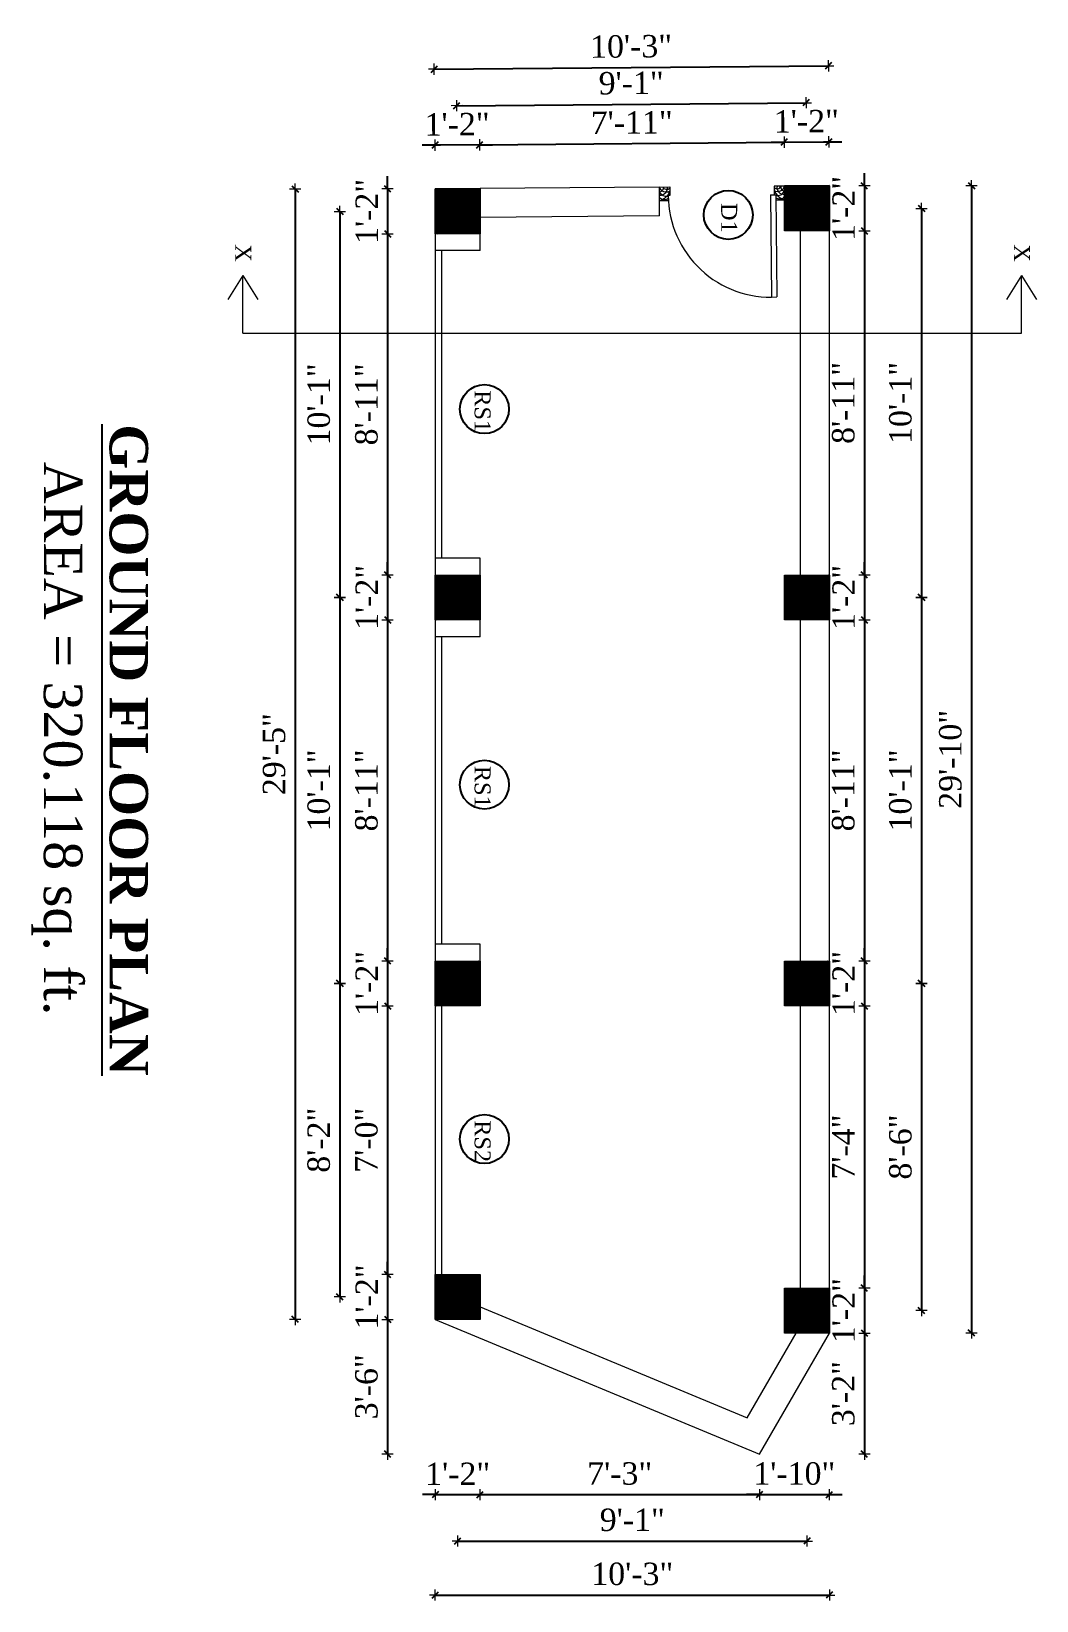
# Model space of a CAD drawing. Header units: inches. Extents: x 20273 to 41102, y -4696 to -1121.
# Drawn here: x 34608.3 to 34922, y -3832.4 to -3342.6 of the extents above; entities that cross this region are included whole.
import ezdxf

# ---------------------------------------------------------------- set-up
doc = ezdxf.new("R2010")
doc.units = ezdxf.units.IN
doc.header["$LTSCALE"] = 5
doc.header["$MEASUREMENT"] = 0
for name, color, linetype, lineweight in [('A-WALL', 7, 'Continuous', 9), ('Dimension', 7, 'Continuous', 18), ('DOOR', 62, 'Continuous', 0)]:
    doc.layers.add(name, color=color, linetype=linetype, lineweight=lineweight)
doc.layers.add('dim line', color=7, linetype='Continuous', lineweight=15, true_color=0xfab2b2)
doc.layers.add('TEXT', color=6, linetype='Continuous')
doc.layers.add('WALL', color=7, linetype='Continuous')
doc.styles.add('ordinary', font='times.ttf')
doc.dimstyles.new('Copy of 96', dxfattribs={"dimtxt": 7, "dimasz": 4, "dimexe": 0.5, "dimexo": 0.5, "dimgap": 3, "dimtad": 1, "dimdec": 1, "dimzin": 11, "dimdsep": 46, "dimlunit": 4, "dimtxsty": 'ordinary', "dimblk": 'OBLIQUE', "dimcen": 0.09, "dimse1": 1, "dimse2": 1, "dimclrt": 6, "dimazin": 0, "dimtfac": 1, "dimtdec": 1, "dimtix": 1, "dimtmove": 2, "dimatfit": 3, "dimldrblk": 'leader', "dimfxl": 0.5, "dimfxlon": 1, "dimtolj": 1, "dimtzin": 0, "dimarcsym": 0})
pattern_1 = [(315, (38521.92067, 22728.64998), (0.08838834765, 0.08838834765), [])]

# ---------------------------------------------------------------- blocks, each defined once
blk = doc.blocks.new('A$C27B36B59')
at = {"layer": 'DOOR'}
for p, q in [((0, 4), (0, 0)), ((2.5, 4), (0, 4)), ((0, 0), (3, 0)), ((2.5, 2.5), (2.5, 4)), ((3, 2.5), (2.5, 2.5)), ((3, 0), (3, 2.5))]:
    blk.add_line(p, q, dxfattribs=at)
for centre, radius, start, end in [((-1.4, -0.54), 4.75, 22.1411, 72.838), ((1.34, 2.09), 1.64, 45.138, 144.8948), ((2.21, 0.3), 2.49, 83.3149, 152.658), ((0.13, 0.37), 2.05, 349.4875, 93.6805), ((1.96, -0.47), 2.01, 58.7447, 166.495), ((-0.06, 0.32), 1.13, 343.542, 86.947), ((2.08, -0.4), 1.17, 38.2816, 160.1519)]:
    blk.add_arc(centre, radius, start, end, dxfattribs=at)
blk = doc.blocks.new('D2')
at = {"layer": 'DOOR'}
for p, q in [((74473.95, 24047.59), (74473.95, 24018.09)), ((74473.95, 24047.59), (74475.45, 24047.59)), ((74475.45, 24047.59), (74475.45, 24018.13))]:
    blk.add_line(p, q, dxfattribs=at)
blk.add_arc((74473.95, 24047.59), 29.5, 180, 272.9146, dxfattribs=at)
at = {"layer": 'DOOR', "xscale": -1, "rotation": 180}
blk.add_blockref('A$C27B36B59', (74441.95, 24050.09), dxfattribs=at)
at = {"layer": 'DOOR', "rotation": 180}
blk.add_blockref('A$C27B36B59', (74477.95, 24050.09), dxfattribs=at)
blk = doc.blocks.new('oblique')
at = {"color": 0, "lineweight": -2}
blk.add_line((0.25, 0.25), (-0.25, -0.25), dxfattribs=at)
at = {"layer": 'dim line', "lineweight": 9}
for p, q in [((-0.4375, 0), (0.4375, 0)), ((0, 0.4375), (0, -0.4375))]:
    blk.add_line(p, q, dxfattribs=at)
blk = doc.blocks.new('*D292')
at = {"layer": 'A-WALL', "color": 0, "lineweight": -2, "ltscale": 50, "transparency": 16777216}
for p, q in [((34719.44, -3391.74), (34719.44, -3387.74)), ((34719.44, -3391.74), (34719.44, -3405.74)), ((34719.44, -3405.74), (34719.44, -3409.74))]:
    blk.add_line(p, q, dxfattribs=at)
at = {"layer": 'Defpoints', "color": 0, "ltscale": 50, "transparency": 16777216}
for p in [(34734.32, -3391.74), (34719.44, -3405.74), (34734.32, -3405.74)]:
    blk.add_point(p, dxfattribs=at)
at = {"layer": 'A-WALL', "color": 0, "lineweight": -2, "ltscale": 50, "transparency": 16777216, "xscale": 4, "yscale": 4, "zscale": 4}
for p, rotation in [((34719.44, -3391.74), 270), ((34719.44, -3405.74), 90)]:
    blk.add_blockref('oblique', p, dxfattribs=dict(at, rotation=rotation))
at = {"layer": 'A-WALL', "color": 6, "ltscale": 50, "transparency": 16777216, "insert": (34712.94, -3398.74), "char_height": 7, "attachment_point": 5, "rotation": 90, "style": 'ordinary'}
blk.add_mtext('\\A1;1\'-2"', dxfattribs=at)
blk = doc.blocks.new('_OBLIQUE')
at = {"color": 0, "linetype": 'ByBlock'}
blk.add_line((-0.5, -0.5), (0.5, 0.5), dxfattribs=at)
blk = doc.blocks.new('leader')
at = {"layer": 'Dimension'}
for p, q in [((0, -4.33), (0, 4.33)), ((-4.42, 0), (4.42, 0))]:
    blk.add_line(p, q, dxfattribs=at)
blk = doc.blocks.new('*D265')
at = {"layer": 'A-WALL', "color": 0, "lineweight": -2, "ltscale": 5, "transparency": 16777216}
blk.add_line((34719.44, -3405.74), (34719.44, -3512.24), dxfattribs=at)
at = {"layer": 'Defpoints', "color": 0, "ltscale": 5, "transparency": 16777216}
for p in [(34734.32, -3405.74), (34719.44, -3512.24), (34734.32, -3512.24)]:
    blk.add_point(p, dxfattribs=at)
at = {"layer": 'A-WALL', "color": 0, "lineweight": -2, "ltscale": 5, "transparency": 16777216, "xscale": 4, "yscale": 4, "zscale": 4}
for p, rotation in [((34719.44, -3405.74), 90), ((34719.44, -3512.24), 270)]:
    blk.add_blockref('oblique', p, dxfattribs=dict(at, rotation=rotation))
at = {"layer": 'A-WALL', "color": 6, "ltscale": 5, "transparency": 16777216, "insert": (34712.88, -3458.99), "char_height": 7, "attachment_point": 5, "rotation": 90, "style": 'ordinary'}
blk.add_mtext('\\A1;8\'-11"', dxfattribs=at)
blk = doc.blocks.new('*D266')
at = {"layer": 'A-WALL', "color": 0, "lineweight": -2, "ltscale": 5, "transparency": 16777216}
for p, q in [((34719.44, -3512.24), (34719.44, -3508.24)), ((34719.44, -3512.24), (34719.44, -3526.24)), ((34719.44, -3526.24), (34719.44, -3530.24))]:
    blk.add_line(p, q, dxfattribs=at)
at = {"layer": 'Defpoints', "color": 0, "ltscale": 5, "transparency": 16777216}
for p in [(34734.32, -3512.24), (34719.44, -3526.24), (34734.32, -3526.24)]:
    blk.add_point(p, dxfattribs=at)
at = {"layer": 'A-WALL', "color": 0, "lineweight": -2, "ltscale": 5, "transparency": 16777216, "xscale": 4, "yscale": 4, "zscale": 4}
for p, rotation in [((34719.44, -3512.24), 270), ((34719.44, -3526.24), 90)]:
    blk.add_blockref('oblique', p, dxfattribs=dict(at, rotation=rotation))
at = {"layer": 'A-WALL', "color": 6, "ltscale": 5, "transparency": 16777216, "insert": (34712.94, -3519.24), "char_height": 7, "attachment_point": 5, "rotation": 90, "style": 'ordinary'}
blk.add_mtext('\\A1;1\'-2"', dxfattribs=at)
blk = doc.blocks.new('*D267')
at = {"layer": 'A-WALL', "color": 0, "lineweight": -2, "ltscale": 5, "transparency": 16777216}
blk.add_line((34719.44, -3526.24), (34719.44, -3632.74), dxfattribs=at)
at = {"layer": 'Defpoints', "color": 0, "ltscale": 5, "transparency": 16777216}
for p in [(34734.32, -3526.24), (34719.44, -3632.74), (34734.32, -3632.74)]:
    blk.add_point(p, dxfattribs=at)
at = {"layer": 'A-WALL', "color": 0, "lineweight": -2, "ltscale": 5, "transparency": 16777216, "xscale": 4, "yscale": 4, "zscale": 4}
for p, rotation in [((34719.44, -3526.24), 90), ((34719.44, -3632.74), 270)]:
    blk.add_blockref('oblique', p, dxfattribs=dict(at, rotation=rotation))
at = {"layer": 'A-WALL', "color": 6, "ltscale": 5, "transparency": 16777216, "insert": (34712.88, -3579.49), "char_height": 7, "attachment_point": 5, "rotation": 90, "style": 'ordinary'}
blk.add_mtext('\\A1;8\'-11"', dxfattribs=at)
blk = doc.blocks.new('*D268')
at = {"layer": 'A-WALL', "color": 0, "lineweight": -2, "ltscale": 5, "transparency": 16777216}
for p, q in [((34719.44, -3632.74), (34719.44, -3628.74)), ((34719.44, -3632.74), (34719.44, -3646.74)), ((34719.44, -3646.74), (34719.44, -3650.74))]:
    blk.add_line(p, q, dxfattribs=at)
at = {"layer": 'Defpoints', "color": 0, "ltscale": 5, "transparency": 16777216}
for p in [(34734.32, -3632.74), (34719.44, -3646.74), (34734.32, -3646.74)]:
    blk.add_point(p, dxfattribs=at)
at = {"layer": 'A-WALL', "color": 0, "lineweight": -2, "ltscale": 5, "transparency": 16777216, "xscale": 4, "yscale": 4, "zscale": 4}
for p, rotation in [((34719.44, -3632.74), 270), ((34719.44, -3646.74), 90)]:
    blk.add_blockref('oblique', p, dxfattribs=dict(at, rotation=rotation))
at = {"layer": 'A-WALL', "color": 6, "ltscale": 5, "transparency": 16777216, "insert": (34712.94, -3639.74), "char_height": 7, "attachment_point": 5, "rotation": 90, "style": 'ordinary'}
blk.add_mtext('\\A1;1\'-2"', dxfattribs=at)
blk = doc.blocks.new('*D269')
at = {"layer": 'A-WALL', "color": 0, "lineweight": -2, "ltscale": 5, "transparency": 16777216}
blk.add_line((34719.44, -3646.74), (34719.44, -3730.6), dxfattribs=at)
at = {"layer": 'Defpoints', "color": 0, "ltscale": 5, "transparency": 16777216}
for p in [(34734.32, -3646.74), (34719.44, -3730.6), (34734.32, -3730.6)]:
    blk.add_point(p, dxfattribs=at)
at = {"layer": 'A-WALL', "color": 0, "lineweight": -2, "ltscale": 5, "transparency": 16777216, "xscale": 4, "yscale": 4, "zscale": 4}
for p, rotation in [((34719.44, -3646.74), 90), ((34719.44, -3730.6), 270)]:
    blk.add_blockref('oblique', p, dxfattribs=dict(at, rotation=rotation))
at = {"layer": 'A-WALL', "color": 6, "ltscale": 5, "transparency": 16777216, "insert": (34712.87, -3688.67), "char_height": 7, "attachment_point": 5, "rotation": 90, "style": 'ordinary'}
blk.add_mtext('\\A1;7\'-0"', dxfattribs=at)
blk = doc.blocks.new('*D270')
at = {"layer": 'A-WALL', "color": 0, "lineweight": -2, "ltscale": 5, "transparency": 16777216}
for p, q in [((34719.44, -3730.6), (34719.44, -3726.6)), ((34719.44, -3730.6), (34719.44, -3744.6)), ((34719.44, -3744.6), (34719.44, -3748.6))]:
    blk.add_line(p, q, dxfattribs=at)
at = {"layer": 'Defpoints', "color": 0, "ltscale": 5, "transparency": 16777216}
for p in [(34734.32, -3730.6), (34719.44, -3744.6), (34734.32, -3744.6)]:
    blk.add_point(p, dxfattribs=at)
at = {"layer": 'A-WALL', "color": 0, "lineweight": -2, "ltscale": 5, "transparency": 16777216, "xscale": 4, "yscale": 4, "zscale": 4}
for p, rotation in [((34719.44, -3730.6), 270), ((34719.44, -3744.6), 90)]:
    blk.add_blockref('oblique', p, dxfattribs=dict(at, rotation=rotation))
at = {"layer": 'A-WALL', "color": 6, "ltscale": 5, "transparency": 16777216, "insert": (34712.94, -3737.6), "char_height": 7, "attachment_point": 5, "rotation": 90, "style": 'ordinary'}
blk.add_mtext('\\A1;1\'-2"', dxfattribs=at)
blk = doc.blocks.new('*D271')
at = {"layer": 'A-WALL', "color": 0, "lineweight": -2, "ltscale": 5, "transparency": 16777216}
blk.add_line((34704.55, -3398.74), (34704.55, -3519.24), dxfattribs=at)
at = {"layer": 'Defpoints', "color": 0, "ltscale": 5, "transparency": 16777216}
for p in [(34741.32, -3398.74), (34704.55, -3519.24), (34741.32, -3519.24)]:
    blk.add_point(p, dxfattribs=at)
at = {"layer": 'A-WALL', "color": 0, "lineweight": -2, "ltscale": 5, "transparency": 16777216, "xscale": 4, "yscale": 4, "zscale": 4}
for p, rotation in [((34704.55, -3398.74), 90), ((34704.55, -3519.24), 270)]:
    blk.add_blockref('oblique', p, dxfattribs=dict(at, rotation=rotation))
at = {"layer": 'A-WALL', "color": 6, "ltscale": 5, "transparency": 16777216, "insert": (34697.99, -3458.99), "char_height": 7, "attachment_point": 5, "rotation": 90, "style": 'ordinary'}
blk.add_mtext('\\A1;10\'-1"', dxfattribs=at)
blk = doc.blocks.new('*D272')
at = {"layer": 'A-WALL', "color": 0, "lineweight": -2, "ltscale": 5, "transparency": 16777216}
blk.add_line((34704.55, -3519.24), (34704.55, -3639.74), dxfattribs=at)
at = {"layer": 'Defpoints', "color": 0, "ltscale": 5, "transparency": 16777216}
for p in [(34741.32, -3519.24), (34704.55, -3639.74), (34741.32, -3639.74)]:
    blk.add_point(p, dxfattribs=at)
at = {"layer": 'A-WALL', "color": 0, "lineweight": -2, "ltscale": 5, "transparency": 16777216, "xscale": 4, "yscale": 4, "zscale": 4}
for p, rotation in [((34704.55, -3519.24), 90), ((34704.55, -3639.74), 270)]:
    blk.add_blockref('oblique', p, dxfattribs=dict(at, rotation=rotation))
at = {"layer": 'A-WALL', "color": 6, "ltscale": 5, "transparency": 16777216, "insert": (34697.99, -3579.49), "char_height": 7, "attachment_point": 5, "rotation": 90, "style": 'ordinary'}
blk.add_mtext('\\A1;10\'-1"', dxfattribs=at)
blk = doc.blocks.new('*D273')
at = {"layer": 'A-WALL', "color": 0, "lineweight": -2, "ltscale": 5, "transparency": 16777216}
blk.add_line((34704.55, -3639.74), (34704.55, -3737.6), dxfattribs=at)
at = {"layer": 'Defpoints', "color": 0, "ltscale": 5, "transparency": 16777216}
for p in [(34741.32, -3639.74), (34704.55, -3737.6), (34741.32, -3737.6)]:
    blk.add_point(p, dxfattribs=at)
at = {"layer": 'A-WALL', "color": 0, "lineweight": -2, "ltscale": 5, "transparency": 16777216, "xscale": 4, "yscale": 4, "zscale": 4}
for p, rotation in [((34704.55, -3639.74), 90), ((34704.55, -3737.6), 270)]:
    blk.add_blockref('oblique', p, dxfattribs=dict(at, rotation=rotation))
at = {"layer": 'A-WALL', "color": 6, "ltscale": 5, "transparency": 16777216, "insert": (34697.99, -3688.67), "char_height": 7, "attachment_point": 5, "rotation": 90, "style": 'ordinary'}
blk.add_mtext('\\A1;8\'-2"', dxfattribs=at)
blk = doc.blocks.new('*D259')
at = {"layer": 'A-WALL', "color": 0, "lineweight": -2, "ltscale": 5, "transparency": 16777216}
blk.add_line((34690.61, -3391.74), (34690.61, -3744.6), dxfattribs=at)
at = {"layer": 'Defpoints', "color": 0, "ltscale": 5, "transparency": 16777216}
for p in [(34734.32, -3391.74), (34690.61, -3744.6), (34734.32, -3744.6)]:
    blk.add_point(p, dxfattribs=at)
at = {"layer": 'A-WALL', "color": 0, "lineweight": -2, "ltscale": 5, "transparency": 16777216, "xscale": 4, "yscale": 4, "zscale": 4}
for p, rotation in [((34690.61, -3391.74), 90), ((34690.61, -3744.6), 270)]:
    blk.add_blockref('oblique', p, dxfattribs=dict(at, rotation=rotation))
at = {"layer": 'A-WALL', "color": 6, "ltscale": 5, "transparency": 16777216, "insert": (34684.04, -3568.17), "char_height": 7, "attachment_point": 5, "rotation": 90, "style": 'ordinary'}
blk.add_mtext('\\A1;29\'-5"', dxfattribs=at)
blk = doc.blocks.new('*D260')
at = {"layer": 'A-WALL', "color": 0, "lineweight": -2, "ltscale": 50, "transparency": 16777216}
blk.add_line((34734, -3354.34), (34856.99, -3353.3), dxfattribs=at)
at = {"layer": 'Defpoints', "color": 0, "ltscale": 50, "transparency": 16777216}
for p in [(34856.99, -3353.3), (34734.32, -3391.74), (34857.31, -3390.7)]:
    blk.add_point(p, dxfattribs=at)
at = {"layer": 'A-WALL', "color": 0, "lineweight": -2, "ltscale": 50, "transparency": 16777216, "xscale": 4, "yscale": 4, "zscale": 4}
for p, rotation in [((34734, -3354.34), 180.4857626912944), ((34856.99, -3353.3), 0.4857626912944055)]:
    blk.add_blockref('oblique', p, dxfattribs=dict(at, rotation=rotation))
at = {"layer": 'A-WALL', "color": 6, "ltscale": 50, "transparency": 16777216, "insert": (34795.44, -3347.26), "char_height": 7, "attachment_point": 5, "rotation": 0.4858, "style": 'ordinary'}
blk.add_mtext('\\A1;10\'-3"', dxfattribs=at)
blk = doc.blocks.new('*D274')
at = {"layer": 'A-WALL', "color": 0, "lineweight": -2, "ltscale": 5, "transparency": 16777216}
blk.add_line((34748.2, -3377.96), (34843.19, -3377.15), dxfattribs=at)
at = {"layer": 'Defpoints', "color": 0, "ltscale": 5, "transparency": 16777216}
for p in [(34843.19, -3377.15), (34748.32, -3391.62), (34843.31, -3390.81)]:
    blk.add_point(p, dxfattribs=at)
at = {"layer": 'A-WALL', "color": 0, "lineweight": -2, "ltscale": 5, "transparency": 16777216, "xscale": 4, "yscale": 4, "zscale": 4}
for p, rotation in [((34748.2, -3377.96), 180.4857626911819), ((34843.19, -3377.15), 0.4857626911818647)]:
    blk.add_blockref('oblique', p, dxfattribs=dict(at, rotation=rotation))
at = {"layer": 'A-WALL', "color": 6, "ltscale": 5, "transparency": 16777216, "insert": (34795.64, -3370.99), "char_height": 7, "attachment_point": 5, "rotation": 0.4858, "style": 'ordinary'}
blk.add_mtext('\\A1;7\'-11"', dxfattribs=at)
blk = doc.blocks.new('*D261')
at = {"layer": 'A-WALL', "color": 0, "lineweight": -2, "ltscale": 5, "transparency": 16777216}
blk.add_line((34741.04, -3365.74), (34850.03, -3364.82), dxfattribs=at)
at = {"layer": 'Defpoints', "color": 0, "ltscale": 5, "transparency": 16777216}
for p in [(34850.03, -3364.82), (34741.32, -3398.74), (34850.31, -3397.81)]:
    blk.add_point(p, dxfattribs=at)
at = {"layer": 'A-WALL', "color": 0, "lineweight": -2, "ltscale": 5, "transparency": 16777216, "xscale": 4, "yscale": 4, "zscale": 4}
for p, rotation in [((34741.04, -3365.74), 180.4857626911819), ((34850.03, -3364.82), 0.4857626911818647)]:
    blk.add_blockref('oblique', p, dxfattribs=dict(at, rotation=rotation))
at = {"layer": 'A-WALL', "color": 6, "ltscale": 5, "transparency": 16777216, "insert": (34795.48, -3358.71), "char_height": 7, "attachment_point": 5, "rotation": 0.4858, "style": 'ordinary'}
blk.add_mtext('\\A1;9\'-1"', dxfattribs=at)
blk = doc.blocks.new('*D275')
at = {"layer": 'A-WALL', "color": 0, "lineweight": -2, "ltscale": 5, "transparency": 16777216}
for p, q in [((34843.19, -3377.15), (34839.19, -3377.19)), ((34843.19, -3377.15), (34857.19, -3377.03)), ((34857.19, -3377.03), (34861.19, -3377))]:
    blk.add_line(p, q, dxfattribs=at)
at = {"layer": 'Defpoints', "color": 0, "ltscale": 5, "transparency": 16777216}
for p in [(34857.19, -3377.03), (34843.31, -3390.81), (34857.31, -3390.7)]:
    blk.add_point(p, dxfattribs=at)
at = {"layer": 'A-WALL', "color": 0, "lineweight": -2, "ltscale": 5, "transparency": 16777216, "xscale": 4, "yscale": 4, "zscale": 4}
for p, rotation in [((34843.19, -3377.15), 0.4857626911818702), ((34857.19, -3377.03), 180.4857626911819)]:
    blk.add_blockref('oblique', p, dxfattribs=dict(at, rotation=rotation))
at = {"layer": 'A-WALL', "color": 6, "ltscale": 5, "transparency": 16777216, "insert": (34850.14, -3370.59), "char_height": 7, "attachment_point": 5, "rotation": 0.4858, "style": 'ordinary'}
blk.add_mtext('\\A1;1\'-2"', dxfattribs=at)
blk = doc.blocks.new('*D276')
at = {"layer": 'A-WALL', "color": 0, "lineweight": -2, "ltscale": 5, "transparency": 16777216}
for p, q in [((34734.2, -3378.08), (34730.2, -3378.11)), ((34748.2, -3377.96), (34734.2, -3378.08)), ((34748.2, -3377.96), (34752.2, -3377.92))]:
    blk.add_line(p, q, dxfattribs=at)
at = {"layer": 'Defpoints', "color": 0, "ltscale": 5, "transparency": 16777216}
for p in [(34734.2, -3378.08), (34734.32, -3391.74), (34748.32, -3391.62)]:
    blk.add_point(p, dxfattribs=at)
at = {"layer": 'A-WALL', "color": 0, "lineweight": -2, "ltscale": 5, "transparency": 16777216, "xscale": 4, "yscale": 4, "zscale": 4}
for p, rotation in [((34734.2, -3378.08), 0.4857626911818647), ((34748.2, -3377.96), 180.4857626911819)]:
    blk.add_blockref('oblique', p, dxfattribs=dict(at, rotation=rotation))
at = {"layer": 'A-WALL', "color": 6, "ltscale": 5, "transparency": 16777216, "insert": (34741.15, -3371.52), "char_height": 7, "attachment_point": 5, "rotation": 0.4858, "style": 'ordinary'}
blk.add_mtext('\\A1;1\'-2"', dxfattribs=at)
blk = doc.blocks.new('*D277')
at = {"layer": 'A-WALL', "color": 0, "lineweight": -2, "ltscale": 5, "transparency": 16777216}
for p, q in [((34868.25, -3390.81), (34868.25, -3386.81)), ((34868.25, -3390.81), (34868.25, -3404.81)), ((34868.25, -3404.81), (34868.25, -3408.81))]:
    blk.add_line(p, q, dxfattribs=at)
at = {"layer": 'Defpoints', "color": 0, "ltscale": 5, "transparency": 16777216}
for p in [(34857.31, -3390.81), (34857.31, -3404.81), (34868.25, -3404.81)]:
    blk.add_point(p, dxfattribs=at)
at = {"layer": 'A-WALL', "color": 0, "lineweight": -2, "ltscale": 5, "transparency": 16777216, "xscale": 4, "yscale": 4, "zscale": 4}
for p, rotation in [((34868.25, -3390.81), 270), ((34868.25, -3404.81), 90)]:
    blk.add_blockref('oblique', p, dxfattribs=dict(at, rotation=rotation))
at = {"layer": 'A-WALL', "color": 6, "ltscale": 5, "transparency": 16777216, "insert": (34861.75, -3397.81), "char_height": 7, "attachment_point": 5, "rotation": 90, "style": 'ordinary'}
blk.add_mtext('\\A1;1\'-2"', dxfattribs=at)
blk = doc.blocks.new('*D278')
at = {"layer": 'A-WALL', "color": 0, "lineweight": -2, "ltscale": 5, "transparency": 16777216}
blk.add_line((34868.25, -3404.81), (34868.25, -3512.24), dxfattribs=at)
at = {"layer": 'Defpoints', "color": 0, "ltscale": 5, "transparency": 16777216}
for p in [(34857.31, -3404.81), (34857.31, -3512.24), (34868.25, -3512.24)]:
    blk.add_point(p, dxfattribs=at)
at = {"layer": 'A-WALL', "color": 0, "lineweight": -2, "ltscale": 5, "transparency": 16777216, "xscale": 4, "yscale": 4, "zscale": 4}
for p, rotation in [((34868.25, -3404.81), 90), ((34868.25, -3512.24), 270)]:
    blk.add_blockref('oblique', p, dxfattribs=dict(at, rotation=rotation))
at = {"layer": 'A-WALL', "color": 6, "ltscale": 5, "transparency": 16777216, "insert": (34861.69, -3458.53), "char_height": 7, "attachment_point": 5, "rotation": 90, "style": 'ordinary'}
blk.add_mtext('\\A1;8\'-11"', dxfattribs=at)
blk = doc.blocks.new('*D279')
at = {"layer": 'A-WALL', "color": 0, "lineweight": -2, "ltscale": 5, "transparency": 16777216}
for p, q in [((34868.25, -3512.24), (34868.25, -3508.24)), ((34868.25, -3512.24), (34868.25, -3526.24)), ((34868.25, -3526.24), (34868.25, -3530.24))]:
    blk.add_line(p, q, dxfattribs=at)
at = {"layer": 'Defpoints', "color": 0, "ltscale": 5, "transparency": 16777216}
for p in [(34857.31, -3512.24), (34857.31, -3526.24), (34868.25, -3526.24)]:
    blk.add_point(p, dxfattribs=at)
at = {"layer": 'A-WALL', "color": 0, "lineweight": -2, "ltscale": 5, "transparency": 16777216, "xscale": 4, "yscale": 4, "zscale": 4}
for p, rotation in [((34868.25, -3512.24), 270), ((34868.25, -3526.24), 90)]:
    blk.add_blockref('oblique', p, dxfattribs=dict(at, rotation=rotation))
at = {"layer": 'A-WALL', "color": 6, "ltscale": 5, "transparency": 16777216, "insert": (34861.75, -3519.24), "char_height": 7, "attachment_point": 5, "rotation": 90, "style": 'ordinary'}
blk.add_mtext('\\A1;1\'-2"', dxfattribs=at)
blk = doc.blocks.new('*D280')
at = {"layer": 'A-WALL', "color": 0, "lineweight": -2, "ltscale": 5, "transparency": 16777216}
blk.add_line((34868.25, -3526.24), (34868.25, -3632.74), dxfattribs=at)
at = {"layer": 'Defpoints', "color": 0, "ltscale": 5, "transparency": 16777216}
for p in [(34857.31, -3526.24), (34857.31, -3632.74), (34868.25, -3632.74)]:
    blk.add_point(p, dxfattribs=at)
at = {"layer": 'A-WALL', "color": 0, "lineweight": -2, "ltscale": 5, "transparency": 16777216, "xscale": 4, "yscale": 4, "zscale": 4}
for p, rotation in [((34868.25, -3526.24), 90), ((34868.25, -3632.74), 270)]:
    blk.add_blockref('oblique', p, dxfattribs=dict(at, rotation=rotation))
at = {"layer": 'A-WALL', "color": 6, "ltscale": 5, "transparency": 16777216, "insert": (34861.69, -3579.49), "char_height": 7, "attachment_point": 5, "rotation": 90, "style": 'ordinary'}
blk.add_mtext('\\A1;8\'-11"', dxfattribs=at)
blk = doc.blocks.new('*D281')
at = {"layer": 'A-WALL', "color": 0, "lineweight": -2, "ltscale": 5, "transparency": 16777216}
for p, q in [((34868.25, -3632.74), (34868.25, -3628.74)), ((34868.25, -3632.74), (34868.25, -3646.74)), ((34868.25, -3646.74), (34868.25, -3650.74))]:
    blk.add_line(p, q, dxfattribs=at)
at = {"layer": 'Defpoints', "color": 0, "ltscale": 5, "transparency": 16777216}
for p in [(34857.31, -3632.74), (34857.31, -3646.74), (34868.25, -3646.74)]:
    blk.add_point(p, dxfattribs=at)
at = {"layer": 'A-WALL', "color": 0, "lineweight": -2, "ltscale": 5, "transparency": 16777216, "xscale": 4, "yscale": 4, "zscale": 4}
for p, rotation in [((34868.25, -3632.74), 270), ((34868.25, -3646.74), 90)]:
    blk.add_blockref('oblique', p, dxfattribs=dict(at, rotation=rotation))
at = {"layer": 'A-WALL', "color": 6, "ltscale": 5, "transparency": 16777216, "insert": (34861.75, -3639.74), "char_height": 7, "attachment_point": 5, "rotation": 90, "style": 'ordinary'}
blk.add_mtext('\\A1;1\'-2"', dxfattribs=at)
blk = doc.blocks.new('*D282')
at = {"layer": 'A-WALL', "color": 0, "lineweight": -2, "ltscale": 5, "transparency": 16777216}
blk.add_line((34868.25, -3646.74), (34868.25, -3734.86), dxfattribs=at)
at = {"layer": 'Defpoints', "color": 0, "ltscale": 5, "transparency": 16777216}
for p in [(34857.31, -3646.74), (34857.31, -3734.86), (34868.25, -3734.86)]:
    blk.add_point(p, dxfattribs=at)
at = {"layer": 'A-WALL', "color": 0, "lineweight": -2, "ltscale": 5, "transparency": 16777216, "xscale": 4, "yscale": 4, "zscale": 4}
for p, rotation in [((34868.25, -3646.74), 90), ((34868.25, -3734.86), 270)]:
    blk.add_blockref('oblique', p, dxfattribs=dict(at, rotation=rotation))
at = {"layer": 'A-WALL', "color": 6, "ltscale": 5, "transparency": 16777216, "insert": (34861.68, -3690.8), "char_height": 7, "attachment_point": 5, "rotation": 90, "style": 'ordinary'}
blk.add_mtext('\\A1;7\'-4"', dxfattribs=at)
blk = doc.blocks.new('*D283')
at = {"layer": 'A-WALL', "color": 0, "lineweight": -2, "ltscale": 5, "transparency": 16777216}
for p, q in [((34868.25, -3734.86), (34868.25, -3730.86)), ((34868.25, -3734.86), (34868.25, -3748.86)), ((34868.25, -3748.86), (34868.25, -3752.86))]:
    blk.add_line(p, q, dxfattribs=at)
at = {"layer": 'Defpoints', "color": 0, "ltscale": 5, "transparency": 16777216}
for p in [(34857.31, -3734.86), (34857.31, -3748.86), (34868.25, -3748.86)]:
    blk.add_point(p, dxfattribs=at)
at = {"layer": 'A-WALL', "color": 0, "lineweight": -2, "ltscale": 5, "transparency": 16777216, "xscale": 4, "yscale": 4, "zscale": 4}
for p, rotation in [((34868.25, -3734.86), 270), ((34868.25, -3748.86), 90)]:
    blk.add_blockref('oblique', p, dxfattribs=dict(at, rotation=rotation))
at = {"layer": 'A-WALL', "color": 6, "ltscale": 5, "transparency": 16777216, "insert": (34861.75, -3741.86), "char_height": 7, "attachment_point": 5, "rotation": 90, "style": 'ordinary'}
blk.add_mtext('\\A1;1\'-2"', dxfattribs=at)
blk = doc.blocks.new('*D284')
at = {"layer": 'A-WALL', "color": 0, "lineweight": -2, "ltscale": 5, "transparency": 16777216}
blk.add_line((34868.25, -3748.86), (34868.25, -3786.68), dxfattribs=at)
at = {"layer": 'Defpoints', "color": 0, "ltscale": 5, "transparency": 16777216}
for p in [(34857.31, -3748.86), (34835.46, -3786.68), (34868.25, -3786.68)]:
    blk.add_point(p, dxfattribs=at)
at = {"layer": 'A-WALL', "color": 0, "lineweight": -2, "ltscale": 5, "transparency": 16777216, "xscale": 4, "yscale": 4, "zscale": 4}
for p, rotation in [((34868.25, -3748.86), 90), ((34868.25, -3786.68), 270)]:
    blk.add_blockref('oblique', p, dxfattribs=dict(at, rotation=rotation))
at = {"layer": 'A-WALL', "color": 6, "ltscale": 5, "transparency": 16777216, "insert": (34861.69, -3767.77), "char_height": 7, "attachment_point": 5, "rotation": 90, "style": 'ordinary'}
blk.add_mtext('\\A1;3\'-2"', dxfattribs=at)
blk = doc.blocks.new('*D285')
at = {"layer": 'A-WALL', "color": 0, "lineweight": -2, "ltscale": 5, "transparency": 16777216}
blk.add_line((34719.44, -3744.6), (34719.44, -3786.68), dxfattribs=at)
at = {"layer": 'Defpoints', "color": 0, "ltscale": 5, "transparency": 16777216}
for p in [(34734.32, -3744.6), (34719.44, -3786.68), (34835.46, -3786.68)]:
    blk.add_point(p, dxfattribs=at)
at = {"layer": 'A-WALL', "color": 0, "lineweight": -2, "ltscale": 5, "transparency": 16777216, "xscale": 4, "yscale": 4, "zscale": 4}
for p, rotation in [((34719.44, -3744.6), 90), ((34719.44, -3786.68), 270)]:
    blk.add_blockref('oblique', p, dxfattribs=dict(at, rotation=rotation))
at = {"layer": 'A-WALL', "color": 6, "ltscale": 5, "transparency": 16777216, "insert": (34712.88, -3765.64), "char_height": 7, "attachment_point": 5, "rotation": 90, "style": 'ordinary'}
blk.add_mtext('\\A1;3\'-6"', dxfattribs=at)
blk = doc.blocks.new('*D286')
at = {"layer": 'A-WALL', "color": 0, "lineweight": -2, "ltscale": 5, "transparency": 16777216}
blk.add_line((34886.07, -3397.81), (34886.07, -3519.24), dxfattribs=at)
at = {"layer": 'Defpoints', "color": 0, "ltscale": 5, "transparency": 16777216}
for p in [(34850.31, -3397.81), (34850.31, -3519.24), (34886.07, -3519.24)]:
    blk.add_point(p, dxfattribs=at)
at = {"layer": 'A-WALL', "color": 0, "lineweight": -2, "ltscale": 5, "transparency": 16777216, "xscale": 4, "yscale": 4, "zscale": 4}
for p, rotation in [((34886.07, -3397.81), 90), ((34886.07, -3519.24), 270)]:
    blk.add_blockref('oblique', p, dxfattribs=dict(at, rotation=rotation))
at = {"layer": 'A-WALL', "color": 6, "ltscale": 5, "transparency": 16777216, "insert": (34879.51, -3458.53), "char_height": 7, "attachment_point": 5, "rotation": 90, "style": 'ordinary'}
blk.add_mtext('\\A1;10\'-1"', dxfattribs=at)
blk = doc.blocks.new('*D287')
at = {"layer": 'A-WALL', "color": 0, "lineweight": -2, "ltscale": 5, "transparency": 16777216}
blk.add_line((34886.07, -3519.24), (34886.07, -3639.74), dxfattribs=at)
at = {"layer": 'Defpoints', "color": 0, "ltscale": 5, "transparency": 16777216}
for p in [(34850.31, -3519.24), (34850.31, -3639.74), (34886.07, -3639.74)]:
    blk.add_point(p, dxfattribs=at)
at = {"layer": 'A-WALL', "color": 0, "lineweight": -2, "ltscale": 5, "transparency": 16777216, "xscale": 4, "yscale": 4, "zscale": 4}
for p, rotation in [((34886.07, -3519.24), 90), ((34886.07, -3639.74), 270)]:
    blk.add_blockref('oblique', p, dxfattribs=dict(at, rotation=rotation))
at = {"layer": 'A-WALL', "color": 6, "ltscale": 5, "transparency": 16777216, "insert": (34879.51, -3579.49), "char_height": 7, "attachment_point": 5, "rotation": 90, "style": 'ordinary'}
blk.add_mtext('\\A1;10\'-1"', dxfattribs=at)
blk = doc.blocks.new('*D288')
at = {"layer": 'A-WALL', "color": 0, "lineweight": -2, "ltscale": 5, "transparency": 16777216}
blk.add_line((34886.07, -3639.74), (34886.07, -3741.86), dxfattribs=at)
at = {"layer": 'Defpoints', "color": 0, "ltscale": 5, "transparency": 16777216}
for p in [(34850.31, -3639.74), (34850.31, -3741.86), (34886.07, -3741.86)]:
    blk.add_point(p, dxfattribs=at)
at = {"layer": 'A-WALL', "color": 0, "lineweight": -2, "ltscale": 5, "transparency": 16777216, "xscale": 4, "yscale": 4, "zscale": 4}
for p, rotation in [((34886.07, -3639.74), 90), ((34886.07, -3741.86), 270)]:
    blk.add_blockref('oblique', p, dxfattribs=dict(at, rotation=rotation))
at = {"layer": 'A-WALL', "color": 6, "ltscale": 5, "transparency": 16777216, "insert": (34879.51, -3690.8), "char_height": 7, "attachment_point": 5, "rotation": 90, "style": 'ordinary'}
blk.add_mtext('\\A1;8\'-6"', dxfattribs=at)
blk = doc.blocks.new('*D262')
at = {"layer": 'A-WALL', "color": 0, "lineweight": -2, "ltscale": 5, "transparency": 16777216}
blk.add_line((34901.67, -3390.7), (34901.67, -3748.86), dxfattribs=at)
at = {"layer": 'Defpoints', "color": 0, "ltscale": 5, "transparency": 16777216}
for p in [(34857.31, -3390.7), (34857.31, -3748.86), (34901.67, -3748.86)]:
    blk.add_point(p, dxfattribs=at)
at = {"layer": 'A-WALL', "color": 0, "lineweight": -2, "ltscale": 5, "transparency": 16777216, "xscale": 4, "yscale": 4, "zscale": 4}
for p, rotation in [((34901.67, -3390.7), 90), ((34901.67, -3748.86), 270)]:
    blk.add_blockref('oblique', p, dxfattribs=dict(at, rotation=rotation))
at = {"layer": 'A-WALL', "color": 6, "ltscale": 5, "transparency": 16777216, "insert": (34895.1, -3569.78), "char_height": 7, "attachment_point": 5, "rotation": 90, "style": 'ordinary'}
blk.add_mtext('\\A1;29\'-10"', dxfattribs=at)
blk = doc.blocks.new('*D289')
at = {"layer": 'A-WALL', "color": 0, "lineweight": -2, "ltscale": 5, "transparency": 16777216}
for p, q in [((34734.32, -3799.31), (34730.32, -3799.31)), ((34734.32, -3799.31), (34748.32, -3799.31)), ((34748.32, -3799.31), (34752.32, -3799.31))]:
    blk.add_line(p, q, dxfattribs=at)
at = {"layer": 'Defpoints', "color": 0, "ltscale": 5, "transparency": 16777216}
for p in [(34734.32, -3744.6), (34748.32, -3744.6), (34748.32, -3799.31)]:
    blk.add_point(p, dxfattribs=at)
at = {"layer": 'A-WALL', "color": 0, "lineweight": -2, "ltscale": 5, "transparency": 16777216, "xscale": 4, "yscale": 4, "zscale": 4}
blk.add_blockref('oblique', (34734.32, -3799.31), dxfattribs=at)
at = {"layer": 'A-WALL', "color": 0, "lineweight": -2, "ltscale": 5, "transparency": 16777216, "xscale": 4, "yscale": 4, "zscale": 4, "rotation": 180}
blk.add_blockref('oblique', (34748.32, -3799.31), dxfattribs=at)
at = {"layer": 'A-WALL', "color": 6, "ltscale": 5, "transparency": 16777216, "insert": (34741.32, -3792.81), "char_height": 7, "attachment_point": 5, "style": 'ordinary'}
blk.add_mtext('\\A1;1\'-2"', dxfattribs=at)
blk = doc.blocks.new('*D290')
at = {"layer": 'A-WALL', "color": 0, "lineweight": -2, "ltscale": 5, "transparency": 16777216}
blk.add_line((34748.32, -3799.31), (34835.46, -3799.31), dxfattribs=at)
at = {"layer": 'Defpoints', "color": 0, "ltscale": 5, "transparency": 16777216}
for p in [(34748.32, -3744.6), (34835.46, -3786.68), (34835.46, -3799.31)]:
    blk.add_point(p, dxfattribs=at)
at = {"layer": 'A-WALL', "color": 0, "lineweight": -2, "ltscale": 5, "transparency": 16777216, "xscale": 4, "yscale": 4, "zscale": 4, "rotation": 180}
blk.add_blockref('oblique', (34748.32, -3799.31), dxfattribs=at)
at = {"layer": 'A-WALL', "color": 0, "lineweight": -2, "ltscale": 5, "transparency": 16777216, "xscale": 4, "yscale": 4, "zscale": 4}
blk.add_blockref('oblique', (34835.46, -3799.31), dxfattribs=at)
at = {"layer": 'A-WALL', "color": 6, "ltscale": 5, "transparency": 16777216, "insert": (34791.89, -3792.74), "char_height": 7, "attachment_point": 5, "style": 'ordinary'}
blk.add_mtext('\\A1;7\'-3"', dxfattribs=at)
blk = doc.blocks.new('*D291')
at = {"layer": 'A-WALL', "color": 0, "lineweight": -2, "ltscale": 5, "transparency": 16777216}
for p, q in [((34835.46, -3799.31), (34831.46, -3799.31)), ((34835.46, -3799.31), (34857.31, -3799.31)), ((34857.31, -3799.31), (34861.31, -3799.31))]:
    blk.add_line(p, q, dxfattribs=at)
at = {"layer": 'Defpoints', "color": 0, "ltscale": 5, "transparency": 16777216}
for p in [(34857.31, -3748.86), (34835.46, -3786.68), (34857.31, -3799.31)]:
    blk.add_point(p, dxfattribs=at)
at = {"layer": 'A-WALL', "color": 0, "lineweight": -2, "ltscale": 5, "transparency": 16777216, "xscale": 4, "yscale": 4, "zscale": 4}
blk.add_blockref('oblique', (34835.46, -3799.31), dxfattribs=at)
at = {"layer": 'A-WALL', "color": 0, "lineweight": -2, "ltscale": 5, "transparency": 16777216, "xscale": 4, "yscale": 4, "zscale": 4, "rotation": 180}
blk.add_blockref('oblique', (34857.31, -3799.31), dxfattribs=at)
at = {"layer": 'A-WALL', "color": 6, "ltscale": 5, "transparency": 16777216, "insert": (34846.38, -3792.75), "char_height": 7, "attachment_point": 5, "style": 'ordinary'}
blk.add_mtext('\\A1;1\'-10"', dxfattribs=at)
blk = doc.blocks.new('*D263')
at = {"layer": 'A-WALL', "color": 0, "lineweight": -2, "ltscale": 5, "transparency": 16777216}
blk.add_line((34741.32, -3813.78), (34850.31, -3813.78), dxfattribs=at)
at = {"layer": 'Defpoints', "color": 0, "ltscale": 5, "transparency": 16777216}
for p in [(34741.32, -3737.6), (34850.31, -3741.86), (34850.31, -3813.78)]:
    blk.add_point(p, dxfattribs=at)
at = {"layer": 'A-WALL', "color": 0, "lineweight": -2, "ltscale": 5, "transparency": 16777216, "xscale": 4, "yscale": 4, "zscale": 4, "rotation": 180}
blk.add_blockref('oblique', (34741.32, -3813.78), dxfattribs=at)
at = {"layer": 'A-WALL', "color": 0, "lineweight": -2, "ltscale": 5, "transparency": 16777216, "xscale": 4, "yscale": 4, "zscale": 4}
blk.add_blockref('oblique', (34850.31, -3813.78), dxfattribs=at)
at = {"layer": 'A-WALL', "color": 6, "ltscale": 5, "transparency": 16777216, "insert": (34795.81, -3807.2), "char_height": 7, "attachment_point": 5, "style": 'ordinary'}
blk.add_mtext('\\A1;9\'-1"', dxfattribs=at)
blk = doc.blocks.new('*D264')
at = {"layer": 'A-WALL', "color": 0, "lineweight": -2, "ltscale": 5, "transparency": 16777216}
blk.add_line((34734.32, -3830.63), (34857.31, -3830.63), dxfattribs=at)
at = {"layer": 'Defpoints', "color": 0, "ltscale": 5, "transparency": 16777216}
for p in [(34734.32, -3744.6), (34857.31, -3748.86), (34857.31, -3830.63)]:
    blk.add_point(p, dxfattribs=at)
at = {"layer": 'A-WALL', "color": 0, "lineweight": -2, "ltscale": 5, "transparency": 16777216, "xscale": 4, "yscale": 4, "zscale": 4, "rotation": 180}
blk.add_blockref('oblique', (34734.32, -3830.63), dxfattribs=at)
at = {"layer": 'A-WALL', "color": 0, "lineweight": -2, "ltscale": 5, "transparency": 16777216, "xscale": 4, "yscale": 4, "zscale": 4}
blk.add_blockref('oblique', (34857.31, -3830.63), dxfattribs=at)
at = {"layer": 'A-WALL', "color": 6, "ltscale": 5, "transparency": 16777216, "insert": (34795.81, -3824.07), "char_height": 7, "attachment_point": 5, "style": 'ordinary'}
blk.add_mtext('\\A1;10\'-3"', dxfattribs=at)

msp = doc.modelspace()

# ---------------------------------------------------------------- hatches: boundary and pattern name
at = {"layer": 'A-WALL', "ltscale": 5}
h = msp.add_hatch(dxfattribs=at)
h.set_pattern_fill('ANSI31', color=256, angle=270)
h.set_pattern_definition(pattern_1)
h.paths.add_polyline_path([(34734.32, -3391.74), (34734.32, -3405.74), (34748.32, -3405.74), (34748.32, -3391.74)])
h = msp.add_hatch(dxfattribs=at)
h.set_pattern_fill('ANSI31', color=256, angle=270)
h.set_pattern_definition(pattern_1)
h.paths.add_polyline_path([(34843.31, -3404.81), (34857.31, -3404.81), (34857.31, -3390.81), (34843.31, -3390.81)])
h = msp.add_hatch(dxfattribs=at)
h.set_pattern_fill('ANSI31', color=256, angle=270)
h.set_pattern_definition(pattern_1)
h.paths.add_polyline_path([(34734.32, -3512.24), (34734.32, -3526.24), (34748.32, -3526.24), (34748.32, -3512.24)])
h = msp.add_hatch(dxfattribs=at)
h.set_pattern_fill('ANSI31', color=256, angle=270)
h.set_pattern_definition(pattern_1)
h.paths.add_polyline_path([(34843.31, -3526.24), (34857.31, -3526.24), (34857.31, -3512.24), (34843.31, -3512.24)])
h = msp.add_hatch(dxfattribs=at)
h.set_pattern_fill('ANSI31', color=256, angle=270)
h.set_pattern_definition(pattern_1)
h.paths.add_polyline_path([(34734.32, -3632.74), (34734.32, -3646.74), (34748.32, -3646.74), (34748.32, -3632.74)])
h = msp.add_hatch(dxfattribs=at)
h.set_pattern_fill('ANSI31', color=256, angle=270)
h.set_pattern_definition(pattern_1)
h.paths.add_polyline_path([(34843.31, -3632.74), (34843.31, -3646.74), (34857.31, -3646.74), (34857.31, -3632.74)])
h = msp.add_hatch(dxfattribs=at)
h.set_pattern_fill('ANSI31', color=256, angle=270)
h.set_pattern_definition(pattern_1)
h.paths.add_polyline_path([(34748.32, -3744.6), (34748.32, -3730.6), (34734.32, -3730.6), (34734.32, -3744.6)])
h = msp.add_hatch(dxfattribs=at)
h.set_pattern_fill('ANSI31', color=256, angle=270)
h.set_pattern_definition(pattern_1)
h.paths.add_polyline_path([(34857.31, -3748.86), (34857.31, -3734.86), (34843.31, -3734.86), (34843.31, -3748.86)])

# ---------------------------------------------------------------- linework, layer by layer
for p, q in [((34804.31, -3400.15), (34804.31, -3391.15)), ((34804.31, -3400.15), (34748.32, -3400.62)), ((34748.32, -3410.99), (34748.32, -3405.74)), ((34848.31, -3512.24), (34848.31, -3404.81)), ((34748.32, -3410.99), (34734.32, -3410.99)), ((34736.32, -3410.99), (34736.32, -3506.99)), ((34674.32, -3418.79), (34669.64, -3426.22)), ((34674.32, -3436.79), (34674.32, -3418.79)), ((34674.32, -3418.79), (34679, -3426.22)), ((34917.31, -3418.79), (34912.63, -3426.22)), ((34917.31, -3436.79), (34917.31, -3418.79)), ((34917.31, -3418.79), (34921.99, -3426.22)), ((34674.32, -3436.79), (34917.31, -3436.79)), ((34748.32, -3506.99), (34734.32, -3506.99)), ((34748.32, -3512.24), (34748.32, -3506.99)), ((34748.32, -3531.49), (34748.32, -3526.24)), ((34848.31, -3632.74), (34848.31, -3526.24)), ((34748.32, -3531.49), (34734.32, -3531.49)), ((34736.32, -3531.49), (34736.32, -3627.49)), ((34748.32, -3627.49), (34734.32, -3627.49)), ((34748.32, -3632.74), (34748.32, -3627.49)), ((34736.32, -3646.74), (34736.32, -3730.6)), ((34848.31, -3734.86), (34848.31, -3646.74)), ((34748.32, -3740.68), (34831.62, -3775.33)), ((34831.62, -3775.33), (34846.91, -3748.86))]:
    msp.add_line(p, q, dxfattribs=at)
msp.add_lwpolyline([(34804.31, -3391.15), (34734.32, -3391.74), (34734.32, -3744.6), (34835.46, -3786.68), (34857.31, -3748.86), (34857.31, -3390.7), (34843.31, -3390.81)], dxfattribs=at)
for points in [[(34748.32, -3391.74), (34748.32, -3405.74), (34734.32, -3405.74), (34734.32, -3391.74)], [(34857.31, -3390.81), (34857.31, -3404.81), (34843.31, -3404.81), (34843.31, -3390.81)], [(34748.32, -3512.24), (34748.32, -3526.24), (34734.32, -3526.24), (34734.32, -3512.24)], [(34857.31, -3512.24), (34857.31, -3526.24), (34843.31, -3526.24), (34843.31, -3512.24)], [(34748.32, -3632.74), (34748.32, -3646.74), (34734.32, -3646.74), (34734.32, -3632.74)], [(34857.31, -3632.74), (34857.31, -3646.74), (34843.31, -3646.74), (34843.31, -3632.74)], [(34748.32, -3730.6), (34748.32, -3744.6), (34734.32, -3744.6), (34734.32, -3730.6)], [(34857.31, -3734.86), (34857.31, -3748.86), (34843.31, -3748.86), (34843.31, -3734.86)]]:
    msp.add_lwpolyline(points, close=True, dxfattribs=at)
at = {"layer": 'TEXT'}
for centre in [(34825.78, -3399.85), (34749.67, -3460.46), (34749.67, -3577.69), (34749.67, -3688.3)]:
    msp.add_circle(centre, 7.64, dxfattribs=at)

# ---------------------------------------------------------------- block references
at = {"layer": 'WALL', "color": 2, "linetype": 'ByBlock', "xscale": 1.083333333326322, "yscale": 1.083333333326322, "zscale": 1.083333333326322, "rotation": 0.4857626914850466}
msp.add_blockref('D2', (-45617.35, -30128.19), dxfattribs=at)

# ---------------------------------------------------------------- texts
at = {"layer": 'TEXT', "style": 'ordinary'}
for s, rotation, p in [('D1', 270, (34823.55, -3396.14)), ('X', 270, (34671.9, -3409.01)), ('X', 270, (34914.89, -3409.01)), ('RS1', 270.0004, (34746.61, -3454.61)), ('RS1', 270.0004, (34746.61, -3571.85)), ('RS2', 270.0004, (34746.61, -3682.46))]:
    msp.add_text(s, height=5, rotation=rotation, dxfattribs=at).set_placement(p)
at = {"layer": 'TEXT', "char_height": 12, "width": 219.8151, "attachment_point": 8, "rotation": 269.9996, "style": 'ordinary'}
for s, insert in [('{\\fTimes New Roman|b1|i0|c0|p18;\\LGROUND FLOOR PLAN}', (34632.53, -3566.87)), ('AREA = 320.118 sq. ft.', (34608.29, -3563.29))]:
    msp.add_mtext(s, dxfattribs=dict(at, insert=insert))

# ---------------------------------------------------------------- dimensions: what is measured, and where the dimension line sits
at = {"layer": 'A-WALL', "ltscale": 50}
dim = msp.add_aligned_dim(p1=(34734.32, -3391.74), p2=(34857.31, -3390.7), distance=37.4, dimstyle='Copy of 96', override={"dimdec": 0, "dimblk": 'oblique', "dimtdec": 0, "dimarcsym": 1}, dxfattribs=at)
dim.commit()
dim.dimension.update_dxf_attribs({"geometry": '*D260', "text_midpoint": (34795.44, -3347.26)})
at = {"layer": 'A-WALL', "ltscale": 5}
for base, p1, p2, angle, picture, middle in [((34850.03, -3364.82), (34741.32, -3398.74), (34850.31, -3397.81), 180.4858, '*D261', (34795.48, -3358.71)), ((34734.2, -3378.08), (34748.32, -3391.62), (34734.32, -3391.74), 180.4858, '*D276', (34741.15, -3371.52)), ((34843.19, -3377.15), (34748.32, -3391.62), (34843.31, -3390.81), 180.4858, '*D274', (34795.64, -3370.99)), ((34857.19, -3377.03), (34843.31, -3390.81), (34857.31, -3390.7), 180.4858, '*D275', (34850.14, -3370.59)), ((34868.25, -3404.81), (34857.31, -3390.81), (34857.31, -3404.81), 270, '*D277', (34861.75, -3397.81)), ((34901.67, -3748.86), (34857.31, -3390.7), (34857.31, -3748.86), 270, '*D262', (34895.1, -3569.78)), ((34690.61, -3744.6), (34734.32, -3391.74), (34734.32, -3744.6), 270, '*D259', (34684.04, -3568.17)), ((34704.54982577, -3519.23890342), (34741.31912732, -3398.73890342), (34741.31912732, -3519.23890342), 270, '*D271', (34697.9892634, -3458.98890342)), ((34886.07, -3519.24), (34850.31, -3397.81), (34850.31, -3519.24), 270, '*D286', (34879.51, -3458.53)), ((34719.44479768, -3512.23890342), (34734.31912732, -3405.73890342), (34734.31912732, -3512.23890342), 270, '*D265', (34712.88423531, -3458.98890342)), ((34868.25, -3512.24), (34857.31, -3404.81), (34857.31, -3512.24), 270, '*D278', (34861.69, -3458.53)), ((34719.44, -3526.24), (34734.32, -3512.24), (34734.32, -3526.24), 270, '*D266', (34712.94, -3519.24)), ((34868.25, -3526.24), (34857.31, -3512.24), (34857.31, -3526.24), 270, '*D279', (34861.75, -3519.24)), ((34704.54982577, -3639.73890342), (34741.31912732, -3519.23890342), (34741.31912732, -3639.73890342), 270, '*D272', (34697.9892634, -3579.48890342)), ((34886.07189031, -3639.73890342), (34850.30939744, -3519.23890342), (34850.30939744, -3639.73890342), 270, '*D287', (34879.51132795, -3579.48890342)), ((34719.44479768, -3632.73890342), (34734.31912732, -3526.23890342), (34734.31912732, -3632.73890342), 270, '*D267', (34712.88423531, -3579.48890342)), ((34868.24797253, -3632.73890342), (34857.30939744, -3526.23890342), (34857.30939744, -3632.73890342), 270, '*D280', (34861.68741016, -3579.48890342)), ((34719.44, -3646.74), (34734.32, -3632.74), (34734.32, -3646.74), 270, '*D268', (34712.94, -3639.74)), ((34868.25, -3646.74), (34857.31, -3632.74), (34857.31, -3646.74), 270, '*D281', (34861.75, -3639.74)), ((34704.55, -3737.6), (34741.32, -3639.74), (34741.32, -3737.6), 270, '*D273', (34697.99, -3688.67)), ((34886.07, -3741.86), (34850.31, -3639.74), (34850.31, -3741.86), 270, '*D288', (34879.51, -3690.8)), ((34719.44, -3730.6), (34734.32, -3646.74), (34734.32, -3730.6), 270, '*D269', (34712.87, -3688.67)), ((34868.25, -3734.86), (34857.31, -3646.74), (34857.31, -3734.86), 270, '*D282', (34861.68, -3690.8)), ((34719.44, -3744.6), (34734.32, -3730.6), (34734.32, -3744.6), 270, '*D270', (34712.94, -3737.6)), ((34868.25, -3748.86), (34857.31, -3734.86), (34857.31, -3748.86), 270, '*D283', (34861.75, -3741.86)), ((34719.44, -3786.68), (34734.32, -3744.6), (34835.46, -3786.68), 270, '*D285', (34712.88, -3765.64)), ((34868.25, -3786.68), (34857.31, -3748.86), (34835.46, -3786.68), 270, '*D284', (34861.69, -3767.77))]:
    dim = msp.add_linear_dim(base=base, p1=p1, p2=p2, angle=angle, dimstyle='Copy of 96', override={"dimdec": 0, "dimblk": 'oblique', "dimtdec": 0, "dimarcsym": 1}, dxfattribs=at)
    dim.commit()
    dim.dimension.update_dxf_attribs({"geometry": picture, "text_midpoint": middle})
at = {"layer": 'A-WALL', "ltscale": 50}
dim = msp.add_linear_dim(base=(34719.44, -3405.74), p1=(34734.32, -3391.74), p2=(34734.32, -3405.74), angle=270, dimstyle='Copy of 96', override={"dimdec": 0, "dimblk": 'oblique', "dimtdec": 0, "dimarcsym": 1}, dxfattribs=at)
dim.commit()
dim.dimension.update_dxf_attribs({"geometry": '*D292', "text_midpoint": (34712.94, -3398.74)})
at = {"layer": 'A-WALL', "ltscale": 5}
for base, p1, p2, picture, middle in [((34850.31, -3813.78), (34741.32, -3737.6), (34850.31, -3741.86), '*D263', (34795.81, -3807.2)), ((34748.32, -3799.31), (34734.32, -3744.6), (34748.32, -3744.6), '*D289', (34741.32, -3792.81)), ((34857.31, -3830.63), (34734.32, -3744.6), (34857.31, -3748.86), '*D264', (34795.81, -3824.07)), ((34835.46, -3799.31), (34748.32, -3744.6), (34835.46, -3786.68), '*D290', (34791.89, -3792.74)), ((34857.31, -3799.31), (34835.46, -3786.68), (34857.31, -3748.86), '*D291', (34846.38, -3792.75))]:
    dim = msp.add_linear_dim(base=base, p1=p1, p2=p2, dimstyle='Copy of 96', override={"dimdec": 0, "dimblk": 'oblique', "dimtdec": 0, "dimarcsym": 1}, dxfattribs=at)
    dim.commit()
    dim.dimension.update_dxf_attribs({"geometry": picture, "text_midpoint": middle})

doc.saveas('drawing.dxf')
